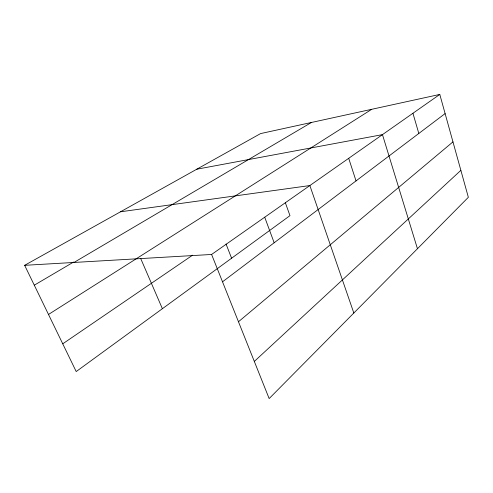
<?xml version="1.0" encoding="UTF-8"?>
<svg xmlns="http://www.w3.org/2000/svg" width="493" height="493" viewBox="0 0 493 493"><rect width="100%" height="100%" fill="white"/><g stroke="black" fill="none" stroke-linecap="round" stroke-linejoin="round"><path stroke-width="0.74" d="M254.32 361.424L460.863 170.331M238.47 321.75L452.962 141.879M222.516 281.805L445.111 113.587M211.596 254.468L439.793 94.428L468.35 197.299L269.153 398.572L211.596 254.468L24.65 265.32L76.205 371.556L289.976 215.644L285.324 202.66M62.74 343.812L192.59 255.183M48.499 314.46L371.722 109.304M34.288 285.188L73.63 262.029M73.981 262.461L311.422 122.474M24.65 265.32L260.581 133.585L439.793 94.428M196.781 169.21L382.463 134.632L417.454 248.725M120.52 211.793L309.863 185.553L353.826 313.018M140.739 258.603L162.382 308.704M226.047 244.035L231.599 258.221M264.716 217.21L274.163 242.772M348.699 158.315L356.026 180.906M412.937 113.267L418.816 133.461"/></g></svg>
